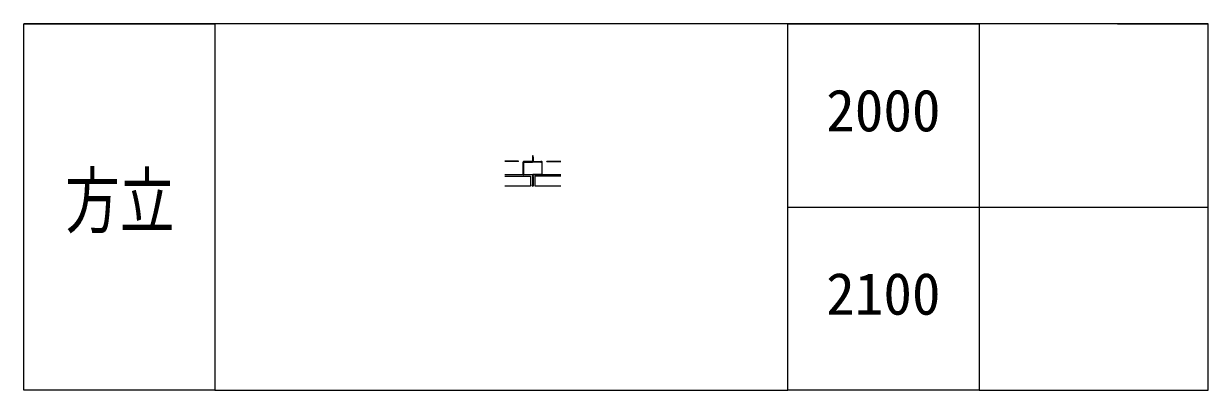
# Model space of a CAD drawing. Units: millimetres at full size, sheet at 1:30; details may follow other scales. Extents: x -6149 to 5151, y -9003 to 3076.
# Drawn here: x -6149 to -3049, y -4503 to -3543 of the extents above; entities that cross this region are included whole.
import ezdxf
from ezdxf.enums import TextEntityAlignment as Align

# ---------------------------------------------------------------- set-up
doc = ezdxf.new("R2010")
doc.units = ezdxf.units.MM
doc.header["$LTSCALE"] = 30
doc.linetypes.add('DOUBLE_CHAIN1', pattern=[8.8, 5, -1, 0.6, -0.6, 0.6, -1])
for name, color, linetype, lineweight in [('0-0', 7, 'DOUBLE_CHAIN1', 9), ('0-3', 7, 'DOUBLE_CHAIN1', 9), ('0-E', 7, 'Continuous', 9)]:
    doc.layers.add(name, color=color, linetype=linetype, lineweight=lineweight)
doc.layers.add('0-9', color=7, linetype='Continuous')
doc.layers.add('0-A', color=7, linetype='Continuous')
doc.styles.add('ＭＳ ゴシック', font='')
doc.styles.get('ＭＳ ゴシック').set_extended_font_data('MS Gothic')

msp = doc.modelspace()

# ---------------------------------------------------------------- linework, layer by layer
at = {"layer": '0-0', "linetype": 'Continuous'}
for p, q in [((-3449.35, -3542.83), (-6149.35, -3542.83)), ((-3049.35, -3542.83), (-6149.35, -3542.83)), ((-5649.35, -3542.83), (-5649.35, -4502.83)), ((-3286.99, -3542.83), (-3049.35, -3542.83)), ((-3049.35, -4502.83), (-3049.35, -3542.83)), ((-4149.35, -4022.83), (-3049.35, -4022.83)), ((-3649.35, -4502.83), (-3049.35, -4502.83))]:
    msp.add_line(p, q, dxfattribs=at)
for points in [[(-6149.35, -3542.83), (-5649.35, -3542.83), (-5649.35, -4502.83), (-6149.35, -4502.83)], [(-4149.35, -3542.83), (-3649.35, -3542.83), (-3649.35, -4502.83), (-4149.35, -4502.83)]]:
    msp.add_lwpolyline(points, close=True, dxfattribs=at)
for points in [[(-5649.35, -4502.83), (-4149.35, -4502.83), (-4149.35, -3542.83), (-5649.35, -3542.83)], [(-3049.35, -3542.83), (-3649.35, -3542.83), (-3649.35, -4502.83)]]:
    msp.add_lwpolyline(points, dxfattribs=at)
at = {"layer": '0-3', "linetype": 'Continuous'}
for p, q in [((-3286.99, -3542.83), (-3049.35, -3542.83)), ((-4818.16, -3938.6), (-4890.49, -3938.6)), ((-4890.49, -3941.8), (-4823.16, -3941.8)), ((-4743.82, -3938.6), (-4816.16, -3938.6)), ((-4743.82, -3941.8), (-4811.16, -3941.8))]:
    msp.add_line(p, q, dxfattribs=at)
for points in [[(-4823.16, -3941.8), (-4823.16, -3968.1), (-4890.49, -3968.1)], [(-4743.82, -3968.1), (-4811.16, -3968.1), (-4811.16, -3941.8)]]:
    msp.add_lwpolyline(points, dxfattribs=at)
at = {"layer": '0-E'}
for p, q in [((-4854.26, -3902.5), (-4890.49, -3902.5)), ((-4854.26, -3904.1), (-4890.49, -3904.1)), ((-4854.26, -3904.1), (-4854.26, -3902.5)), ((-4842.16, -3937.6), (-4842.16, -3905.1)), ((-4838.16, -3904.1), (-4841.16, -3904.1)), ((-4841.16, -3905.1), (-4838.16, -3905.1)), ((-4841.16, -3905.1), (-4841.16, -3937.6)), ((-4818.16, -3904.1), (-4838.16, -3904.1)), ((-4838.16, -3905.1), (-4818.16, -3905.1)), ((-4818.16, -3892.1), (-4818.16, -3904.1)), ((-4817.16, -3904.1), (-4817.16, -3892.1)), ((-4816.16, -3892.1), (-4816.16, -3904.1)), ((-4816.16, -3904.1), (-4796.16, -3904.1)), ((-4796.16, -3905.1), (-4816.16, -3905.1)), ((-4793.16, -3904.1), (-4796.16, -3904.1)), ((-4792.16, -3937.6), (-4792.16, -3905.1)), ((-4780.06, -3902.5), (-4743.82, -3902.5)), ((-4780.06, -3904.1), (-4780.06, -3902.5)), ((-4780.06, -3904.1), (-4743.82, -3904.1)), ((-4841.16, -3937.6), (-4818.16, -3937.6)), ((-4818.16, -3938.6), (-4841.16, -3938.6)), ((-4818.16, -3939.6), (-4818.16, -3938.6)), ((-4818.16, -3939.6), (-4818.16, -3942.6)), ((-4818.16, -3942.6), (-4818.16, -3957.6)), ((-4818.16, -3957.6), (-4818.16, -3960.6)), ((-4818.16, -3960.6), (-4817.16, -3960.6)), ((-4818.16, -3967.6), (-4818.16, -3964.6)), ((-4817.16, -3938.6), (-4817.16, -3939.6)), ((-4817.16, -3939.6), (-4817.16, -3942.6)), ((-4817.16, -3942.6), (-4817.16, -3967.6)), ((-4817.16, -3942.6), (-4817.16, -3957.6)), ((-4816.16, -3938.6), (-4793.16, -3938.6)), ((-4816.16, -3939.6), (-4816.16, -3938.6)), ((-4816.16, -3942.6), (-4816.16, -3939.6)), ((-4816.16, -3942.6), (-4816.16, -3967.6))]:
    msp.add_line(p, q, dxfattribs=at)
for points in [[(-4817.16, -3889.1), (-4818.16, -3889.1), (-4818.16, -3892.1)], [(-4816.16, -3892.1), (-4816.16, -3889.1), (-4817.16, -3889.1), (-4817.16, -3892.1)], [(-4796.16, -3905.1), (-4793.16, -3905.1), (-4793.16, -3937.6), (-4816.16, -3937.6)], [(-4817.16, -3961.6), (-4818.16, -3961.6), (-4818.16, -3964.6)]]:
    msp.add_lwpolyline(points, dxfattribs=at)
for centre, start, end in [((-4841.16, -3905.1), 90, 180), ((-4818.16, -3904.1), 270, 0), ((-4816.16, -3904.1), 180, 270), ((-4793.16, -3905.1), 0, 90), ((-4841.16, -3937.6), 180, 270), ((-4818.16, -3938.6), 0, 90), ((-4817.16, -3967.6), 180, 270), ((-4816.16, -3938.6), 90, 180), ((-4817.16, -3967.6), 270, 0), ((-4793.16, -3937.6), 270, 0)]:
    msp.add_arc(centre, 1, start, end, dxfattribs=at)

# ---------------------------------------------------------------- texts
at = {"layer": '0-9', "style": 'ＭＳ ゴシック'}
for s, p in [('2000', (-4049.35, -3857.83)), ('2100', (-4049.35, -4337.83))]:
    msp.add_text(s, height=110, dxfattribs=at).set_placement(p, align=Align.BOTTOM_LEFT)
at = {"layer": '0-A', "style": 'ＭＳ ゴシック', "width": 0.75}
msp.add_text('方立', height=139.6, dxfattribs=at).set_placement((-6040.55, -4118.03), align=Align.BOTTOM_LEFT)

doc.saveas('drawing.dxf')
